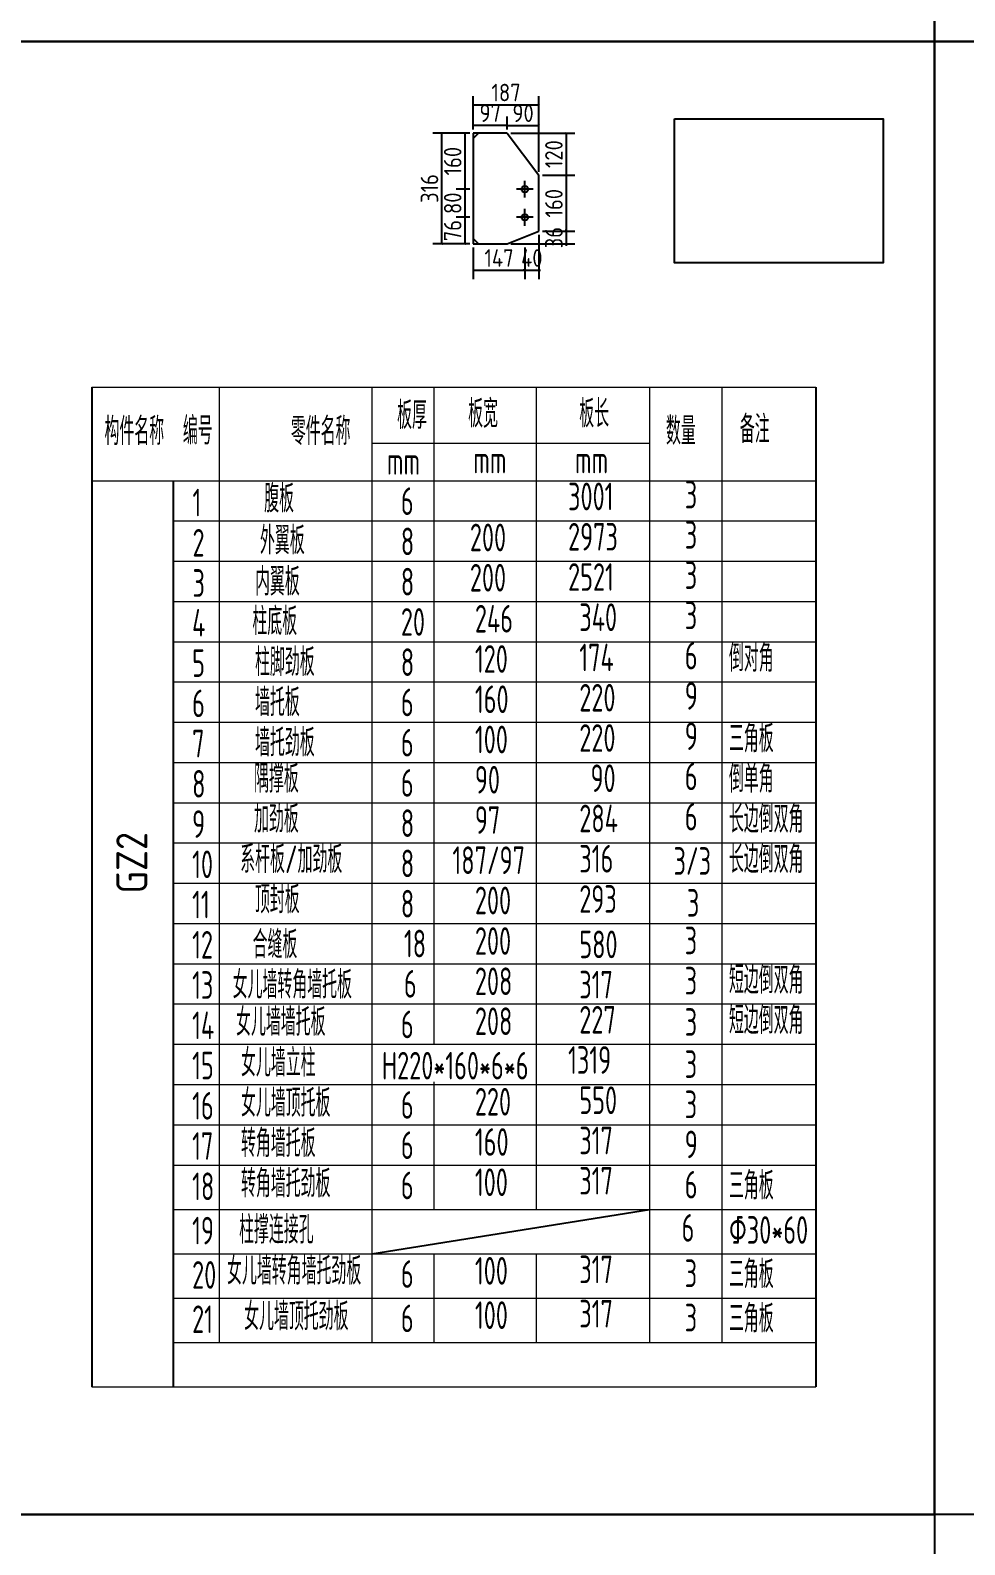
# Model space of a CAD drawing. Extents: x 533809 to 747315, y -17138 to 180511.
# Drawn here: x 647114 to 652441, y 154891 to 163526 of the extents above; entities that cross this region are included whole.
import ezdxf

# ---------------------------------------------------------------- set-up
doc = ezdxf.new("R2010")
doc.units = 0
doc.header["$LTSCALE"] = 1000
doc.header["$MEASUREMENT"] = 0
doc.linetypes.add('CENTER', pattern=[50.8, 31.75, -6.35, 6.35, -6.35])
doc.layers.add('轴线层', color=1, linetype='CENTER', lineweight=15)
doc.layers.add('钢架', color=7, linetype='Continuous', lineweight=25)
doc.styles.add('hz', font='gbenor.shx', dxfattribs={"width": 0.75, "height": 100, "bigfont": 'gbcbig.shx'})
doc.styles.get("Standard").update_dxf_attribs({"font": 'gbenor.shx', "bigfont": 'gbcbig.shx'})
doc.dimstyles.get("Standard").update_dxf_attribs({"dimscale": 100, "dimtxt": 3.5, "dimasz": 1, "dimexe": 2.5, "dimexo": 3, "dimgap": 1.5, "dimtad": 1, "dimdec": 0, "dimzin": 0, "dimdsep": 46, "dimtxsty": 'Standard', "dimblk": 'ARCHTICK', "dimcen": 0.09, "dimadec": 0, "dimazin": 0, "dimtfac": 1, "dimtdec": 0, "dimtix": 1, "dimtmove": 2, "dimatfit": 3, "dimfxl": 1, "dimtolj": 1, "dimtzin": 0, "dimarcsym": 0})

# ---------------------------------------------------------------- blocks, each defined once
blk = doc.blocks.new('_ArchTick')
at = {"color": 0, "linetype": 'ByBlock', "const_width": 0.4}
blk.add_lwpolyline([(-0.5, -0.5), (0.5, 0.5)], dxfattribs=at)
blk = doc.blocks.new('*D2110')
at = {"color": 3, "lineweight": -2}
for p, q in [((649619.4, 162460.3), (649542.4, 162460.3)), ((649592.4, 162308.3), (649592.4, 162460.3)), ((649619.4, 162308.3), (649542.4, 162308.3))]:
    blk.add_line(p, q, dxfattribs=at)
at = {"layer": 'Defpoints', "color": 0}
for p in [(649592.4, 162460.3), (649639.4, 162460.3), (649639.4, 162308.3)]:
    blk.add_point(p, dxfattribs=at)
at = {"color": 3, "lineweight": -2, "xscale": 10, "yscale": 10, "zscale": 10}
for p, rotation in [((649592.4, 162460.3), 90), ((649592.4, 162308.3), 270)]:
    blk.add_blockref('_ArchTick', p, dxfattribs=dict(at, rotation=rotation))
at = {"color": 0, "insert": (649522.4, 162384.3), "char_height": 100, "attachment_point": 5, "rotation": 90}
blk.add_mtext('\\A1;76', dxfattribs=at)
blk = doc.blocks.new('*D2104')
at = {"color": 3, "lineweight": -2}
for p, q in [((649619.4, 162620.3), (649542.4, 162620.3)), ((649592.4, 162460.3), (649592.4, 162620.3)), ((649619.4, 162460.3), (649542.4, 162460.3))]:
    blk.add_line(p, q, dxfattribs=at)
at = {"layer": 'Defpoints', "color": 0}
for p in [(649592.4, 162620.3), (649639.4, 162620.3), (649639.4, 162460.3)]:
    blk.add_point(p, dxfattribs=at)
at = {"color": 3, "lineweight": -2, "xscale": 10, "yscale": 10, "zscale": 10}
for p, rotation in [((649592.4, 162620.3), 90), ((649592.4, 162460.3), 270)]:
    blk.add_blockref('_ArchTick', p, dxfattribs=dict(at, rotation=rotation))
at = {"color": 0, "insert": (649522.4, 162540.3), "char_height": 100, "attachment_point": 5, "rotation": 90}
blk.add_mtext('\\A1;80', dxfattribs=at)
blk = doc.blocks.new('*D2105')
at = {"color": 3, "lineweight": -2}
for p, q in [((649619.4, 162940.3), (649542.4, 162940.3)), ((649592.4, 162620.3), (649592.4, 162940.3)), ((649619.4, 162620.3), (649542.4, 162620.3))]:
    blk.add_line(p, q, dxfattribs=at)
at = {"layer": 'Defpoints', "color": 0}
for p in [(649592.4, 162940.3), (649639.4, 162940.3), (649639.4, 162620.3)]:
    blk.add_point(p, dxfattribs=at)
at = {"color": 3, "lineweight": -2, "xscale": 10, "yscale": 10, "zscale": 10}
for p, rotation in [((649592.4, 162940.3), 90), ((649592.4, 162620.3), 270)]:
    blk.add_blockref('_ArchTick', p, dxfattribs=dict(at, rotation=rotation))
at = {"color": 0, "insert": (649522.4, 162780.3), "char_height": 100, "attachment_point": 5, "rotation": 90}
blk.add_mtext('\\A1;160', dxfattribs=at)
blk = doc.blocks.new('*D2106')
at = {"color": 3, "lineweight": -2}
for p, q in [((649639.4, 162288.3), (649639.4, 162107.8)), ((649933.4, 162288.3), (649933.4, 162107.8)), ((649639.4, 162157.8), (649933.4, 162157.8))]:
    blk.add_line(p, q, dxfattribs=at)
at = {"layer": 'Defpoints', "color": 0}
for p in [(649639.4, 162308.3), (649933.4, 162308.3), (649933.4, 162157.8)]:
    blk.add_point(p, dxfattribs=at)
at = {"color": 3, "lineweight": -2, "xscale": 10, "yscale": 10, "zscale": 10, "rotation": 180}
blk.add_blockref('_ArchTick', (649639.4, 162157.8), dxfattribs=at)
at = {"color": 3, "lineweight": -2, "xscale": 10, "yscale": 10, "zscale": 10}
blk.add_blockref('_ArchTick', (649933.4, 162157.8), dxfattribs=at)
at = {"color": 0, "insert": (649786.4, 162227.8), "char_height": 100, "attachment_point": 5}
blk.add_mtext('\\A1;147', dxfattribs=at)
blk = doc.blocks.new('*D2111')
at = {"color": 3, "lineweight": -2}
for p, q in [((650013.4, 162360.3), (650013.4, 162107.8)), ((649933.4, 162288.3), (649933.4, 162107.8)), ((649933.4, 162157.8), (649923.4, 162157.8)), ((649933.4, 162157.8), (650013.4, 162157.8)), ((650013.4, 162157.8), (650023.4, 162157.8))]:
    blk.add_line(p, q, dxfattribs=at)
at = {"layer": 'Defpoints', "color": 0}
for p in [(650013.4, 162380.3), (649933.4, 162308.3), (650013.4, 162157.8)]:
    blk.add_point(p, dxfattribs=at)
at = {"color": 3, "lineweight": -2, "xscale": 10, "yscale": 10, "zscale": 10}
blk.add_blockref('_ArchTick', (649933.4, 162157.8), dxfattribs=at)
at = {"color": 3, "lineweight": -2, "xscale": 10, "yscale": 10, "zscale": 10, "rotation": 180}
blk.add_blockref('_ArchTick', (650013.4, 162157.8), dxfattribs=at)
at = {"color": 0, "insert": (649973.4, 162227.8), "char_height": 100, "attachment_point": 5}
blk.add_mtext('\\A1;40', dxfattribs=at)
blk = doc.blocks.new('*D2107')
at = {"color": 3, "lineweight": -2}
for p, q in [((649639.4, 162960.3), (649639.4, 163034.2)), ((649833.4, 162984.2), (649639.4, 162984.2)), ((649833.4, 162960.3), (649833.4, 163034.2))]:
    blk.add_line(p, q, dxfattribs=at)
at = {"layer": 'Defpoints', "color": 0}
for p in [(649639.4, 162984.2), (649639.4, 162940.3), (649833.4, 162940.3)]:
    blk.add_point(p, dxfattribs=at)
at = {"color": 3, "lineweight": -2, "xscale": 10, "yscale": 10, "zscale": 10}
for p, rotation in [((649639.4, 162984.2), 179.9999999999828), ((649833.4, 162984.2), 359.9999999999828)]:
    blk.add_blockref('_ArchTick', p, dxfattribs=dict(at, rotation=rotation))
at = {"color": 0, "insert": (649736.4, 163054.2), "char_height": 100, "attachment_point": 5}
blk.add_mtext('\\A1;97', dxfattribs=at)
blk = doc.blocks.new('*D2112')
at = {"color": 3, "lineweight": -2}
for p, q in [((649619.4, 162940.3), (649409.8, 162940.3)), ((649459.8, 162308.3), (649459.8, 162940.3)), ((649619.4, 162308.3), (649409.8, 162308.3))]:
    blk.add_line(p, q, dxfattribs=at)
at = {"layer": 'Defpoints', "color": 0}
for p in [(649459.8, 162940.3), (649639.4, 162940.3), (649639.4, 162308.3)]:
    blk.add_point(p, dxfattribs=at)
at = {"color": 3, "lineweight": -2, "xscale": 10, "yscale": 10, "zscale": 10}
for p, rotation in [((649459.8, 162940.3), 90), ((649459.8, 162308.3), 270)]:
    blk.add_blockref('_ArchTick', p, dxfattribs=dict(at, rotation=rotation))
at = {"color": 0, "insert": (649389.8, 162624.3), "char_height": 100, "attachment_point": 5, "rotation": 90}
blk.add_mtext('\\A1;316', dxfattribs=at)
blk = doc.blocks.new('*D2113')
at = {"color": 3, "lineweight": -2}
for p, q in [((649833.4, 162960.3), (649833.4, 163033.4)), ((649833.4, 162983.4), (650013.4, 162983.4)), ((650013.4, 162720.3), (650013.4, 163033.4))]:
    blk.add_line(p, q, dxfattribs=at)
at = {"layer": 'Defpoints', "color": 0}
for p in [(650013.4, 162983.4), (649833.4, 162940.3), (650013.4, 162700.3)]:
    blk.add_point(p, dxfattribs=at)
at = {"color": 3, "lineweight": -2, "xscale": 10, "yscale": 10, "zscale": 10, "rotation": 180}
blk.add_blockref('_ArchTick', (649833.4, 162983.4), dxfattribs=at)
at = {"color": 3, "lineweight": -2, "xscale": 10, "yscale": 10, "zscale": 10}
blk.add_blockref('_ArchTick', (650013.4, 162983.4), dxfattribs=at)
at = {"color": 0, "insert": (649923.4, 163053.4), "char_height": 100, "attachment_point": 5}
blk.add_mtext('\\A1;90', dxfattribs=at)
blk = doc.blocks.new('*D2108')
at = {"color": 3, "lineweight": -2}
for p, q in [((649853.4, 162940.3), (650219.2, 162940.3)), ((650169.2, 162940.3), (650169.2, 162700.3)), ((650033.4, 162700.3), (650219.2, 162700.3))]:
    blk.add_line(p, q, dxfattribs=at)
at = {"layer": 'Defpoints', "color": 0}
for p in [(649833.4, 162940.3), (650013.4, 162700.3), (650169.2, 162700.3)]:
    blk.add_point(p, dxfattribs=at)
at = {"color": 3, "lineweight": -2, "xscale": 10, "yscale": 10, "zscale": 10}
for p, rotation in [((650169.2, 162940.3), 90), ((650169.2, 162700.3), 270)]:
    blk.add_blockref('_ArchTick', p, dxfattribs=dict(at, rotation=rotation))
at = {"color": 0, "insert": (650099.2, 162820.3), "char_height": 100, "attachment_point": 5, "rotation": 90}
blk.add_mtext('\\A1;120', dxfattribs=at)
blk = doc.blocks.new('*D2114')
at = {"color": 3, "lineweight": -2}
for p, q in [((650033.4, 162700.3), (650219.2, 162700.3)), ((650169.2, 162700.3), (650169.2, 162380.3)), ((650033.4, 162380.3), (650219.2, 162380.3))]:
    blk.add_line(p, q, dxfattribs=at)
at = {"layer": 'Defpoints', "color": 0}
for p in [(650013.4, 162700.3), (650013.4, 162380.3), (650169.2, 162380.3)]:
    blk.add_point(p, dxfattribs=at)
at = {"color": 3, "lineweight": -2, "xscale": 10, "yscale": 10, "zscale": 10}
for p, rotation in [((650169.2, 162700.3), 90), ((650169.2, 162380.3), 270)]:
    blk.add_blockref('_ArchTick', p, dxfattribs=dict(at, rotation=rotation))
at = {"color": 0, "insert": (650099.2, 162540.3), "char_height": 100, "attachment_point": 5, "rotation": 90}
blk.add_mtext('\\A1;160', dxfattribs=at)
blk = doc.blocks.new('*D2115')
at = {"color": 3, "lineweight": -2}
for p, q in [((650033.4, 162380.3), (650219.2, 162380.3)), ((650169.2, 162380.3), (650169.2, 162390.3)), ((650169.2, 162380.3), (650169.2, 162308.3)), ((649853.4, 162308.3), (650219.2, 162308.3)), ((650169.2, 162308.3), (650169.2, 162298.3))]:
    blk.add_line(p, q, dxfattribs=at)
at = {"layer": 'Defpoints', "color": 0}
for p in [(650013.4, 162380.3), (649833.4, 162308.3), (650169.2, 162308.3)]:
    blk.add_point(p, dxfattribs=at)
at = {"color": 3, "lineweight": -2, "xscale": 10, "yscale": 10, "zscale": 10}
for p, rotation in [((650169.2, 162380.3), 270), ((650169.2, 162308.3), 90)]:
    blk.add_blockref('_ArchTick', p, dxfattribs=dict(at, rotation=rotation))
at = {"color": 0, "insert": (650099.2, 162344.3), "char_height": 100, "attachment_point": 5, "rotation": 90}
blk.add_mtext('\\A1;36', dxfattribs=at)
blk = doc.blocks.new('*D2109')
at = {"color": 3, "lineweight": -2}
for p, q in [((649639.4, 162960.3), (649639.4, 163151.5)), ((650013.4, 162720.3), (650013.4, 163151.5)), ((649639.4, 163101.5), (650013.4, 163101.5))]:
    blk.add_line(p, q, dxfattribs=at)
at = {"layer": 'Defpoints', "color": 0}
for p in [(650013.4, 163101.5), (649639.4, 162940.3), (650013.4, 162700.3)]:
    blk.add_point(p, dxfattribs=at)
at = {"color": 3, "lineweight": -2, "xscale": 10, "yscale": 10, "zscale": 10, "rotation": 180}
blk.add_blockref('_ArchTick', (649639.4, 163101.5), dxfattribs=at)
at = {"color": 3, "lineweight": -2, "xscale": 10, "yscale": 10, "zscale": 10}
blk.add_blockref('_ArchTick', (650013.4, 163101.5), dxfattribs=at)
at = {"color": 0, "insert": (649826.4, 163171.5), "char_height": 100, "attachment_point": 5}
blk.add_mtext('\\A1;187', dxfattribs=at)

msp = doc.modelspace()

# ---------------------------------------------------------------- linework, layer by layer
for p, q in [((649639.4, 162940.3), (649639.4, 162308.3)), ((649833.4, 162940.3), (649639.4, 162940.3)), ((649639.4, 162910.3), (649669.4, 162940.3)), ((649833.4, 162940.3), (650013.4, 162700.3)), ((650013.4, 162380.3), (650013.4, 162700.3)), ((649981.4, 162620.3), (649885.4, 162620.3)), ((649933.4, 162572.3), (649933.4, 162668.3)), ((649981.4, 162460.3), (649885.4, 162460.3)), ((649933.4, 162412.3), (649933.4, 162508.3)), ((649833.4, 162308.3), (650013.4, 162380.3)), ((649639.4, 162338.3), (649669.4, 162308.3)), ((649639.4, 162308.3), (649833.4, 162308.3)), ((651593.1, 161492.1), (651593.1, 155790.7)), ((649060.9, 156548.7), (650643.7, 156801.4))]:
    msp.add_line(p, q)
at = {"color": 1}
for p, q in [((647465.3, 161492.1), (647465.3, 155790.7)), ((647931.2, 155790.7), (647931.2, 160958.1))]:
    msp.add_line(p, q, dxfattribs=at)
for points in [[(640389.1, 171862.3), (652269.1, 171862.3), (652269.1, 163462.3), (640389.1, 163462.3)], [(652269.1, 171862.3), (664149.1, 171862.3), (664149.1, 163462.3), (652269.1, 163462.3)], [(640389.1, 163462.3), (652269.1, 163462.3), (652269.1, 155062.3), (640389.1, 155062.3)], [(652269.1, 163462.3), (664149.1, 163462.3), (664149.1, 155062.3), (652269.1, 155062.3)], [(650787, 163022.2), (651975.7, 163022.2), (651975.7, 162201.2), (650787, 162201.2)], [(640389.1, 155062.3), (652269.1, 155062.3), (652269.1, 146662.3), (640389.1, 146662.3)]]:
    msp.add_lwpolyline(points, close=True)
for centre in [(649933.4, 162620.3), (649933.4, 162460.3)]:
    msp.add_circle(centre, 18)
at = {"layer": '钢架', "lineweight": 13}
for p, q in [((647465.3, 161492.1), (651593.1, 161492.1)), ((648191.2, 161492.1), (648191.2, 156043.4)), ((649060.9, 161492.1), (649060.9, 157285.5)), ((649414.7, 161492.1), (649414.7, 159810.5)), ((649414.7, 161492.1), (649414.7, 159581)), ((649998.7, 161492.1), (649998.7, 156801.4)), ((650643.7, 161492.1), (650643.7, 156043.4)), ((651056.4, 161492.1), (651056.4, 156043.4)), ((649060.9, 161172.7), (650643.7, 161172.7)), ((647465.3, 160958.1), (651593.1, 160958.1)), ((647931.2, 160728.6), (651593.1, 160728.6)), ((647931.2, 160499.1), (651593.1, 160499.1)), ((647931.2, 160269.5), (651593.1, 160269.5)), ((647931.2, 160269.5), (651593.1, 160269.5)), ((647931.2, 160040), (651593.1, 160040)), ((647931.2, 159810.5), (651593.1, 159810.5)), ((647931.2, 159581), (651593.1, 159581)), ((649414.7, 159581), (649414.7, 159351.2)), ((649414.7, 159581), (649414.7, 159121.9)), ((647931.2, 159351.4), (651593.1, 159351.4)), ((647931.2, 159121.9), (651593.1, 159121.9)), ((649414.7, 159121.9), (649414.7, 157744.8)), ((649414.7, 159121.9), (649414.7, 157744.8)), ((647931.2, 158892.4), (651593.1, 158892.4)), ((647931.2, 158662.9), (651593.1, 158662.9)), ((647931.2, 158662.9), (651593.1, 158662.9)), ((647931.2, 158662.9), (651593.1, 158662.9)), ((647931.2, 158662.9), (651593.1, 158662.9)), ((649060.9, 158473), (649060.9, 158206)), ((649060.9, 158473), (649060.9, 158206)), ((649060.9, 158473), (649060.9, 158206)), ((649060.9, 158473), (649060.9, 158206)), ((649060.9, 158473), (649060.9, 158206)), ((649060.9, 158473), (649060.9, 158206)), ((649060.9, 158473), (649060.9, 158206)), ((649414.7, 158494), (649414.7, 158475.6)), ((649414.7, 158473), (649414.7, 158454.6)), ((647931.2, 158433.4), (651593.1, 158433.4)), ((647931.2, 158433.4), (651593.1, 158433.4)), ((649060.9, 158458.7), (649060.9, 158229.1)), ((649060.9, 158458.7), (649060.9, 158229.1)), ((649060.9, 158449.9), (649060.9, 158182.9)), ((649060.9, 158449.9), (649060.9, 158182.9)), ((649060.9, 158449.9), (649060.9, 158182.9)), ((649060.9, 158449.9), (649060.9, 158182.9)), ((649060.9, 158449.9), (649060.9, 158182.9)), ((649060.9, 158449.9), (649060.9, 158182.9)), ((649060.9, 158449.9), (649060.9, 158182.9)), ((649060.9, 158435.5), (649060.9, 158206)), ((649060.9, 158435.5), (649060.9, 158206)), ((649414.7, 158435.5), (649414.7, 158206)), ((649414.7, 158435.5), (649414.7, 158201.9)), ((649414.7, 158435.5), (649414.7, 158182.9)), ((649414.7, 158435.5), (649414.7, 158178.8)), ((649060.9, 158243.5), (649060.9, 157976.5)), ((649060.9, 158243.5), (649060.9, 157976.5)), ((649060.9, 158243.5), (649060.9, 157976.5)), ((649060.9, 158243.5), (649060.9, 157976.5)), ((649060.9, 158243.5), (649060.9, 157976.5)), ((649060.9, 158243.5), (649060.9, 157976.5)), ((649060.9, 158243.5), (649060.9, 157976.5)), ((649060.9, 158229.1), (649060.9, 157999.6)), ((649060.9, 158229.1), (649060.9, 157999.6)), ((649060.9, 158220.3), (649060.9, 157953.3)), ((649060.9, 158220.3), (649060.9, 157953.3)), ((649060.9, 158220.3), (649060.9, 157953.3)), ((649060.9, 158220.3), (649060.9, 157953.3)), ((649060.9, 158220.3), (649060.9, 157953.3)), ((649060.9, 158220.3), (649060.9, 157953.3)), ((649060.9, 158220.3), (649060.9, 157953.3)), ((647931.2, 158203.8), (651593.1, 158203.8)), ((647931.2, 158203.8), (651593.1, 158203.8)), ((647931.2, 158203.8), (651593.1, 158203.8)), ((647931.2, 158203.8), (651593.1, 158203.8)), ((649060.9, 158206), (649060.9, 157976.5)), ((649060.9, 158206), (649060.9, 157976.5)), ((649414.7, 158206), (649414.7, 157976.5)), ((649414.7, 158206), (649414.7, 157972.4)), ((649414.7, 158206), (649414.7, 157953.3)), ((649414.7, 158206), (649414.7, 157949.3)), ((647931.2, 157974.3), (651593.1, 157974.3)), ((647931.2, 157974.3), (651593.1, 157974.3)), ((647931.2, 157744.8), (651593.1, 157744.8)), ((647931.2, 157744.8), (651593.1, 157744.8)), ((647931.2, 157744.8), (651593.1, 157744.8)), ((647931.2, 157744.8), (651593.1, 157744.8)), ((649414.7, 157529.6), (649414.7, 156801.4)), ((647931.2, 157515.3), (651593.1, 157515.3)), ((647931.2, 157515.3), (651593.1, 157515.3)), ((647931.2, 157515.3), (651593.1, 157515.3)), ((647931.2, 157515.3), (651593.1, 157515.3)), ((647931.2, 157285.8), (651593.1, 157285.8)), ((647931.2, 157285.8), (651593.1, 157285.8)), ((647931.2, 157285.8), (651593.1, 157285.8)), ((647931.2, 157285.8), (651593.1, 157285.8)), ((649060.9, 157285.5), (649060.9, 156043.4)), ((649414.7, 157285.8), (649414.7, 157285.5)), ((647931.2, 157054.1), (651593.1, 157054.1)), ((647931.2, 156801.4), (651593.1, 156801.4)), ((647931.2, 156801.4), (651593.1, 156801.4)), ((647931.2, 156801.4), (651593.1, 156801.4)), ((647931.2, 156801.4), (651593.1, 156801.4)), ((647931.2, 156801.4), (651593.1, 156801.4)), ((647931.2, 156548.7), (651593.1, 156548.7)), ((649414.7, 156548.7), (649414.7, 156043.4)), ((649998.7, 156548.7), (649998.7, 156043.4)), ((647931.2, 156296.1), (651593.1, 156296.1)), ((647931.2, 156043.4), (651593.1, 156043.4)), ((647465.3, 155790.7), (651593.1, 155790.7))]:
    msp.add_line(p, q, dxfattribs=at)

# ---------------------------------------------------------------- texts
at = {"layer": '轴线层', "color": 4, "linetype": 'ByBlock', "insert": (647604.5, 158604.5), "char_height": 177.06, "attachment_point": 1, "rotation": 90}
msp.add_mtext_dynamic_manual_height_columns('GZ2', width=1139.904, gutter_width=12.5, heights=[0], dxfattribs=at).dxf.set("width", 1038.225)
at = {"layer": '钢架', "lineweight": 13, "attachment_point": 1, "style": 'hz'}
for s, insert, char_height, width in [('板厚', (649205.4, 161410.2), 157.39, 645.006), ('板宽', (649610.2, 161419.1), 157.39, 645.006), ('板长', (650243.8, 161419.1), 157.39, 645.006), ('构件名称', (647537.2, 161318.9), 157.39, 645.006), ('编号', (647983.9, 161321.7), 157.39, 645.006), ('零件名称', (648599.5, 161318.9), 157.39, 645.006), ('数量', (650738.1, 161320.2), 157.39, 645.006), ('备注', (651159.6, 161330.2), 157.39, 645.006), ('mm', (649147.2, 161149.7), 157.39, 727.44), ('mm', (649640, 161157.2), 157.39, 645.006), ('mm', (650219.7, 161157.2), 157.39, 645.006), ('1', (648038.9, 160912.2), 157.4, 645.006), (' 腹板', (648383.3, 160934.7), 157.39, 645.006), ('\\pi400,t600;    6', (648570.7, 160920), 157.386, 976.781), ('\\pi400,t600;    3001', (649524.1, 160946.7), 157.386, 976.781), ('\\pi400,t600;    3', (650189.5, 160957.4), 157.386, 976.781), ('外翼板', (648423.5, 160696), 157.39, 645.006), ('\\pi400,t600;    200', (648964.1, 160712.9), 157.386, 976.781), ('\\pi400,t600;    2973', (649524.1, 160717.2), 157.386, 976.781), ('\\pi400,t600;    3', (650189.5, 160727.9), 157.386, 976.781), ('2', (648038.9, 160682.7), 157.4, 645.006), ('\\pi400,t600;    8', (648570.7, 160690.4), 157.386, 976.781), ('3', (648038.9, 160453.1), 157.4, 645.006), ('内翼板', (648395.4, 160461.2), 157.39, 645.006), ('\\pi400,t600;    8', (648570.7, 160460.9), 157.386, 976.781), ('\\pi400,t600;    200', (648964.1, 160483.4), 157.386, 976.781), ('\\pi400,t600;    2521', (649524.1, 160487.7), 157.386, 976.781), ('\\pi400,t600;    3', (650189.5, 160498.3), 157.386, 976.781), ('4', (648036.7, 160226.4), 157.4, 645.006), ('柱底板', (648380.4, 160235.1), 157.39, 645.006), ('\\pi400,t600;    20', (648570.7, 160231.4), 157.386, 976.781), ('\\pi400,t600;    246', (648992.8, 160249.6), 157.386, 976.781), ('\\pi400,t600;     340', (649524.1, 160258.2), 157.386, 976.781), ('\\pi400,t600;    3', (650189.5, 160268.8), 157.386, 976.781), ('\\pi400,t600;     174', (649524.1, 160028.6), 157.386, 976.781), ('\\pi400,t600;    6', (650189.5, 160039.3), 157.386, 976.781), ('倒对角', (651097.2, 160025.8), 157.39, 645.006), ('5', (648036.7, 159996.9), 157.4, 645.006), ('柱脚劲板', (648395.4, 160002.1), 157.39, 645.006), ('\\pi400,t600;    8', (648570.7, 160001.9), 157.386, 976.781), ('\\pi400,t600;    120', (648992.8, 160020.1), 157.386, 976.781), ('6', (648036.7, 159767.4), 157.4, 645.006), ('墙托板', (648395.4, 159772.6), 157.39, 645.006), ('\\pi400,t600;    6', (648570.7, 159772.4), 157.386, 976.781), ('\\pi400,t600;    160', (648992.8, 159790.5), 157.386, 976.781), ('\\pi400,t600;     220', (649524.1, 159799.1), 157.386, 976.781), ('\\pi400,t600;    9', (650189.5, 159809.8), 157.386, 976.781), ('7', (648036.7, 159537.9), 157.4, 645.006), ('墙托劲板', (648395.4, 159543.1), 157.39, 645.006), ('\\pi400,t600;    6', (648570.7, 159542.8), 157.386, 976.781), ('\\pi400,t600;    100', (648992.8, 159561), 157.386, 976.781), ('\\pi400,t600;     220', (649524.1, 159569.6), 157.386, 976.781), ('\\pi400,t600;    9', (650189.5, 159580.3), 157.386, 976.781), ('三角板', (651097.2, 159566.7), 157.39, 645.006), ('隅撑板', (648389.6, 159337.2), 157.39, 645.006), ('\\pi400,t600;    90', (648992.8, 159331.5), 157.386, 976.781), ('\\pi400,t600;      90', (649524.1, 159340.1), 157.386, 976.781), ('\\pi400,t600;    6', (650189.5, 159350.7), 157.386, 976.781), ('倒单角', (651097.2, 159337.2), 157.39, 645.006), ('8', (648036.7, 159308.4), 157.4, 645.006), ('\\pi400,t600;    6', (648570.7, 159313.3), 157.386, 976.781), ('9', (648036.7, 159078.8), 157.4, 645.006), ('加劲板', (648389.6, 159107.7), 157.39, 645.006), ('\\pi400,t600;    8', (648570.7, 159083.8), 157.386, 976.781), ('\\pi400,t600;    97', (648992.8, 159102), 157.386, 976.781), ('\\pi400,t600;     284', (649524.1, 159110.6), 157.386, 976.781), ('\\pi400,t600;    6', (650189.5, 159121.2), 157.386, 976.781), ('长边倒双角', (651097.2, 159107.7), 157.39, 645.006), ('10', (648036.7, 158849.3), 157.39, 645.006), ('系杆板/加劲板', (648310.7, 158878.2), 157.39, 798.54), ('\\pi400,t600;    8', (648570.7, 158854.3), 157.386, 976.781), ('\\pi400,t600;  187/97', (648992.8, 158872.5), 157.386, 1221.098), ('\\pi400,t600;     316', (649524.1, 158881), 157.386, 976.781), ('\\pi400,t600;   3/3', (650189.4, 158868), 157.386, 976.781), ('长边倒双角', (651097.2, 158878.2), 157.39, 645.006), ('顶封板', (648394.6, 158648.7), 157.39, 344.589), ('\\pi400,t600;    200', (648992.8, 158642.9), 157.386, 1103.062), ('\\pi400,t600;     293', (649524.1, 158651.5), 157.386, 976.781), ('11', (648036.7, 158619.8), 157.39, 645.006), ('\\pi400,t600;    8', (648570.7, 158624.7), 157.386, 976.781), ('\\pi400,t600;     3', (650137.5, 158629.5), 157.386, 976.781), ('12', (648036.7, 158390.3), 157.39, 645.006), ('  合缝板', (648253.5, 158391.8), 157.39, 645.006), ('\\pi400,t600;     18', (648524.1, 158397.4), 157.386, 976.781), ('\\pi400,t600;    200', (648992.8, 158411.8), 157.386, 976.781), ('\\pi400,t600;     580', (649524.1, 158392.6), 157.386, 976.781), ('\\pi400,t600;   3', (650253.2, 158415), 157.386, 976.781), ('13', (648036.7, 158160.8), 157.39, 645.006), ('女儿墙转角墙托板', (648267.9, 158162.3), 157.39, 1025.637), ('\\pi400,t600;     6', (648524.1, 158167.9), 157.386, 976.781), ('\\pi400,t600;    208', (648992.8, 158182.3), 157.386, 976.781), ('\\pi400,t600;     317', (649524.1, 158163.1), 157.386, 976.781), ('\\pi400,t600;   3', (650253.2, 158185.5), 157.386, 976.781), ('短边倒双角', (651097.2, 158189.6), 157.39, 645.006), (' 女儿墙墙托板', (648223.3, 157949.8), 157.39, 1028.695), ('\\pi400,t600;    208', (648992.8, 157954.4), 157.386, 976.781), ('\\pi400,t600;     227', (649524.1, 157962.9), 157.386, 976.781), ('\\pi400,t600;    3', (650189.4, 157949.9), 157.386, 976.781), ('短边倒双角', (651097.2, 157960.1), 157.39, 645.006), ('14', (648036.7, 157931.2), 157.39, 645.006), ('\\pi400,t600;    6', (648570.7, 157936.2), 157.386, 976.781), ('15', (648036.7, 157701.7), 157.39, 645.006), ('女儿墙立柱', (648315.4, 157717.7), 157.39, 645.006), ('\\pi400,t600;H220*160*6*6   ', (648718.6, 157701), 157.386, 1068.691), ('\\pi400,t600;    1319', (649524.1, 157733.4), 157.386, 976.781), ('\\pi400,t600;   3', (650253.2, 157709.8), 157.386, 976.781), ('16', (648036.7, 157472.2), 157.39, 645.006), ('女儿墙顶托板', (648315.4, 157488.2), 157.39, 645.006), ('\\pi400,t600;    6', (648570.7, 157477.1), 157.386, 976.781), ('\\pi400,t600;    220', (648992.8, 157495.3), 157.386, 976.781), ('\\pi400,t600;     550', (649524.1, 157503.9), 157.386, 976.781), ('\\pi400,t600;   3', (650253.2, 157480.3), 157.386, 976.781), ('转角墙托板', (648315.4, 157258.6), 157.39, 645.006), ('\\pi400,t600;    160', (648992.8, 157265.8), 157.386, 976.781), ('\\pi400,t600;     317', (649524.1, 157274.4), 157.386, 976.781), ('17', (648036.7, 157242.7), 157.39, 645.006), ('\\pi400,t600;    6', (648570.7, 157247.6), 157.386, 976.781), ('\\pi400,t600;   9', (650253.2, 157252), 157.386, 976.781), ('18', (648036.7, 157013.1), 157.39, 645.006), ('转角墙托劲板', (648315.4, 157029.1), 157.39, 645.006), ('\\pi400,t600;    6', (648570.7, 157018.1), 157.386, 976.781), ('\\pi400,t600;    100', (648992.8, 157036.3), 157.386, 976.781), ('\\pi400,t600;     317', (649524.1, 157044.9), 157.386, 976.781), ('\\pi400,t600;   6', (650253.2, 157022.5), 157.386, 976.781), ('三角板', (651097.2, 157016.7), 157.39, 645.006), ('19', (648036.7, 156760.5), 157.39, 645.006), ('柱撑连接孔', (648304.4, 156765.4), 157.39, 645.006), ('\\pi400,t600;  6', (650299.1, 156776.3), 157.386, 976.781), ('Φ30*60', (651097.2, 156764), 157.39, 645.006), ('20', (648036.7, 156507.8), 157.39, 645.006), ('女儿墙转角墙托劲板', (648235.9, 156531), 157.39, 1436.204), ('\\pi400,t600;    6', (648570.7, 156512.8), 157.386, 976.781), ('\\pi400,t600;    100', (648992.8, 156531), 157.386, 976.781), ('\\pi400,t600;     317', (649524.1, 156539.5), 157.386, 976.781), ('\\pi400,t600;   3', (650253.2, 156517.2), 157.386, 976.781), ('三角板', (651097.2, 156511.4), 157.39, 645.006), ('21', (648036.7, 156255.1), 157.39, 645.006), ('女儿墙顶托劲板', (648333.3, 156271.1), 157.39, 645.006), ('\\pi400,t600;    6', (648570.7, 156260.1), 157.386, 976.781), ('\\pi400,t600;    100', (648992.8, 156278.3), 157.386, 976.781), ('\\pi400,t600;     317', (649524.1, 156286.9), 157.386, 976.781), ('\\pi400,t600;   3', (650253.2, 156264.5), 157.386, 976.781), ('三角板', (651097.2, 156258.7), 157.39, 645.006)]:
    msp.add_mtext(s, dxfattribs=dict(at, insert=insert, char_height=char_height, width=width))

# ---------------------------------------------------------------- dimensions: what is measured, and where the dimension line sits
for base, p1, p2, picture, middle in [((650013.4, 163101.5), (649639.4, 162940.3), (650013.4, 162700.3), '*D2109', (649826.4, 163171.5)), ((650013.4, 162983.4), (649833.4, 162940.3), (650013.4, 162700.3), '*D2113', (649923.4, 163053.4)), ((650013.4, 162157.8), (649933.4, 162308.3), (650013.4, 162380.3), '*D2111', (649973.4, 162227.8)), ((649933.4, 162157.8), (649639.4, 162308.3), (649933.4, 162308.3), '*D2106', (649786.4, 162227.8))]:
    dim = msp.add_linear_dim(base=base, p1=p1, p2=p2, dimstyle='Standard', override={"dimtxt": 1, "dimasz": 0.1, "dimexe": 0.5, "dimexo": 0.2, "dimgap": 0.2, "dimlfac": 0.5, "dimclrd": 3, "dimclre": 3})
    dim.commit()
    dim.dimension.update_dxf_attribs({"geometry": picture, "text_midpoint": middle})
for p1, distance, picture, middle in [((649833.4, 162940.3), -43.9, '*D2107', (649736.4, 163054.2)), ((649639.4, 162308.3), 179.6, '*D2112', (649389.8, 162624.3))]:
    dim = msp.add_aligned_dim(p1=p1, p2=(649639.4, 162940.3), distance=distance, dimstyle='Standard', override={"dimtxt": 1, "dimasz": 0.1, "dimexe": 0.5, "dimexo": 0.2, "dimgap": 0.2, "dimlfac": 0.5, "dimclrd": 3, "dimclre": 3})
    dim.commit()
    dim.dimension.update_dxf_attribs({"geometry": picture, "text_midpoint": middle})
for base, p1, p2, picture, middle in [((649592.4, 162940.3), (649639.4, 162620.3), (649639.4, 162940.3), '*D2105', (649522.4, 162780.3)), ((650169.2, 162700.3), (649833.4, 162940.3), (650013.4, 162700.3), '*D2108', (650099.2, 162820.3)), ((650169.2, 162380.3), (650013.4, 162700.3), (650013.4, 162380.3), '*D2114', (650099.2, 162540.3)), ((649592.4, 162620.3), (649639.4, 162460.3), (649639.4, 162620.3), '*D2104', (649522.4, 162540.3)), ((649592.4, 162460.3), (649639.4, 162308.3), (649639.4, 162460.3), '*D2110', (649522.4, 162384.3)), ((650169.2, 162308.3), (650013.4, 162380.3), (649833.4, 162308.3), '*D2115', (650099.2, 162344.3))]:
    dim = msp.add_linear_dim(base=base, p1=p1, p2=p2, angle=90, dimstyle='Standard', override={"dimtxt": 1, "dimasz": 0.1, "dimexe": 0.5, "dimexo": 0.2, "dimgap": 0.2, "dimlfac": 0.5, "dimclrd": 3, "dimclre": 3})
    dim.commit()
    dim.dimension.update_dxf_attribs({"geometry": picture, "text_midpoint": middle})

doc.saveas('drawing.dxf')
